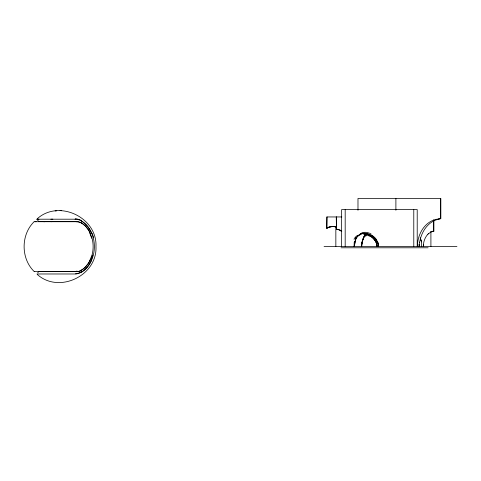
<?xml version="1.0" encoding="UTF-8"?>
<svg xmlns="http://www.w3.org/2000/svg" width="481" height="481" viewBox="0 0 481 481"><rect width="100%" height="100%" fill="white"/><g stroke="black" fill="none" stroke-linecap="round" stroke-linejoin="round"><path stroke-width="0.72" d="M395.893 210.281L395.893 198.449M354.449 245.887L354.437 246.591L354.912 241.979M354.467 245.454L355.627 239.562M361.995 242.658L361.646 246.591A13.516 8.183 90 0 1 361.808 243.693L362.83 239.466M361.977 242.797L363.852 237.013M354.846 242.28L355.345 240.356M362.211 241.63L362.127 242.015L362.584 240.235M355.02 241.51L356.006 238.678L357.425 236.418M362.361 241.005L363.81 237.103L365.939 233.568L363.408 237.987M362.74 239.754L363.191 238.504M335.504 226.713A20.058 16.071 86 0 0 326.803 228.295L327.056 216.949M362.969 239.087L366.113 233.327M355.128 239.754L355.333 239.219M91.721 259.83C89.664 264.778 85.973 269.534 81.499 272.138M89.015 262.422L92.051 255.008A33.111 33.111 0 0 0 92.045 238.161L89.015 230.76M355.784 239.183C356.854 236.399 359.283 234.043 362.313 233.64M327.038 227.778L327.056 227.741A20.058 16.077 85.8 0 1 336.393 227.14M355.718 238.317L355.952 237.806M90.362 259.806L88.125 263.853M355.784 238.173L356.024 237.662M364.033 236.652L364.748 235.359M88.877 262.668L85.564 267.045L81.566 270.19M87.969 264.081L83.58 268.849L79.161 271.194M37.704 272.805L38.696 271.633L74.128 271.633M34.127 221.711C20.779 234.716 20.785 258.471 34.127 271.47M357.611 236.201L358.002 235.792M357.792 236.009C363.077 230.958 371.723 234.337 375.859 239.328M427.886 234.253L428.565 233.622M37.344 218.669C58.989 199.188 97.439 217.514 95.972 246.591C97.439 275.667 58.989 293.993 37.344 274.513M336.255 216.949L336.466 229.215A16.613 12.145 87.8 0 1 341.811 231.066M78.126 273.593C86.111 270.995 91.162 263.101 93.26 255.327A34.355 34.355 0 0 0 93.26 237.855C91.534 231.145 87.404 224.531 81.499 221.038M76.575 271.278L77.104 271.116M360.732 233.694L362.205 233.519M439.526 218.837L440.662 218.711L440.65 198.449M438.347 218.837L440.818 218.663L440.818 198.449L357.984 198.449L357.984 210.299M55.129 210.961L56.776 210.774M341.835 216.949L326.815 216.949L326.815 228.331M38.696 221.549L36.971 219.204M37.614 219.204L38.949 219.198M50.908 219.204L52.856 219.198M75.042 219.204L75.451 219.204L36.7 219.204M87.969 229.094C85.696 225.848 82.618 222.817 78.656 221.867A9.86 6.506 51 0 0 77.219 221.729L34.175 221.711M38.901 221.549L74.128 221.549M35.299 221.711L36.195 221.711M43.705 221.711L44.823 221.711M50.944 221.711L51.491 221.711M76.762 221.711L77.213 221.711M324.068 246.591L456.95 246.591M341.053 247.787L428.102 247.787M34.446 271.47L34.764 271.47M77.213 271.47L34.235 271.47M36.971 273.978L75.451 273.978A13.36 8.826 -51.1 0 0 78.138 273.521M326.846 228.253A20.064 16.288 -90 0 1 333.453 226.527L333.658 226.527A20.064 16.288 90 0 1 334.962 226.611M60.011 210.624L61.604 210.66M363.45 233.525C370.184 234.025 376.888 239.532 376.99 246.591M363.377 233.525C369.913 233.994 376.419 239.111 376.966 245.899M78.126 219.589L78.71 219.763A14.646 9.939 53.3 0 1 80.561 220.514C85.726 223.208 89.454 228.078 91.721 233.351M368.212 234.217C372.432 235.606 376.31 238.642 377.934 242.869M370.304 235.047L370.839 235.317M81.548 222.98L85.564 226.136L88.877 230.513M370.172 235.726L371.867 236.899M376.034 239.544L378.054 243.218L378.613 246.591L378.024 243.139L376.376 240.001M88.125 229.329L88.432 229.798M88.582 230.038L90.362 233.375M420.153 237.788L421.584 241.883L421.584 246.591M420.34 238.197L421.584 241.883M419.192 244.456L419.306 246.591A15.031 11.081 90 0 0 419.173 244.39M433.838 220.045L433.838 231.217M433.682 220.015L433.682 231.169A15.416 11.303 -86.7 0 0 430.549 231.914M430.91 231.77L430.91 246.591M417.213 246.591L417.213 209.584L341.636 209.584L341.636 246.591M413.78 209.584L413.78 246.591M345.184 209.584L345.184 246.591M336.466 216.949L336.466 229.215M335.846 226.581L335.846 246.591M77.243 221.795A10.239 6.752 50.9 0 1 80.321 222.529A11.598 7.888 53.5 0 1 81.529 223.1M89.923 233.55A30.201 29.245 72.2 0 1 91.588 238.293M92.4 255.098A30.201 30.087 -75.3 0 1 90.681 259.98M79.155 271.248A9.957 6.65 -52.1 0 1 77.2 271.506M81.596 270.478A10.738 7.486 -55 0 1 77.152 271.663M81.409 271.831A14.196 9.373 -51.1 0 1 75.511 273.791M92.827 255.213A32.215 31.325 -72.6 0 1 91.318 259.656M92.033 233.219A32.215 32.107 75.4 0 1 93.585 237.77M75.427 219.138A13.288 8.868 52.1 0 1 78.114 219.498M75.367 218.939A14.37 10.089 55.3 0 1 81.548 220.629M76.581 271.2A12.229 8.045 -50.7 0 1 74.146 271.573M74.104 221.482A12.157 8.105 52 0 1 76.563 221.807M354.1 243.043A15.891 12.927 -90 0 1 354.22 242.466M333.453 226.527A20.046 16.077 86 0 1 336.508 226.9M361.604 246.591A13.576 8.285 89.9 0 1 361.856 243.278M361.688 246.591A13.702 8.225 90 0 1 362.163 242.063M365.62 236.454A29.72 19.613 85.9 0 1 366.793 234.487M428.613 233.724A15.416 11.303 -86.9 0 1 433.838 231.247M423.328 246.591A15.416 11.436 90 0 1 427.91 234.247M423.298 246.591A15.416 11.442 90 0 1 423.418 244.408M336.255 229.239A16.625 12.217 89.8 0 1 340.007 230.351M339.983 230.435A16.607 12.067 -90 0 1 341.666 231.589M417.352 246.579A28.181 22.841 90 0 1 438.359 218.993M419.666 242.147A28.277 22.186 -86.2 0 1 439.544 219.065M419.173 246.591A27.231 22.09 -90 0 1 419.48 242.105M354.052 246.579A10.341 4.912 88.7 0 1 354.527 241.931M363.612 234.229A11.598 8.069 23.8 0 1 369.727 236.327M375.366 240.656A11.291 11.165 -71.4 0 1 377.182 246.585M377.868 242.899A10.167 9.626 -90 0 1 378.535 246.591M359.95 234.187A9.77 6.788 21.2 0 1 368.308 233.85M358.141 235.918A13.594 9.662 31.2 0 1 360.365 234.68M371.085 234.848A15.819 15.572 -64.6 0 1 376.629 239.827M361.832 232.726A10.42 8.55 21 0 1 371.037 233.946M354.004 239.261A15.296 11.129 57.4 0 1 357.455 235.462M371.663 237.163A14.64 14.141 19 0 1 375.102 240.825"/></g></svg>
